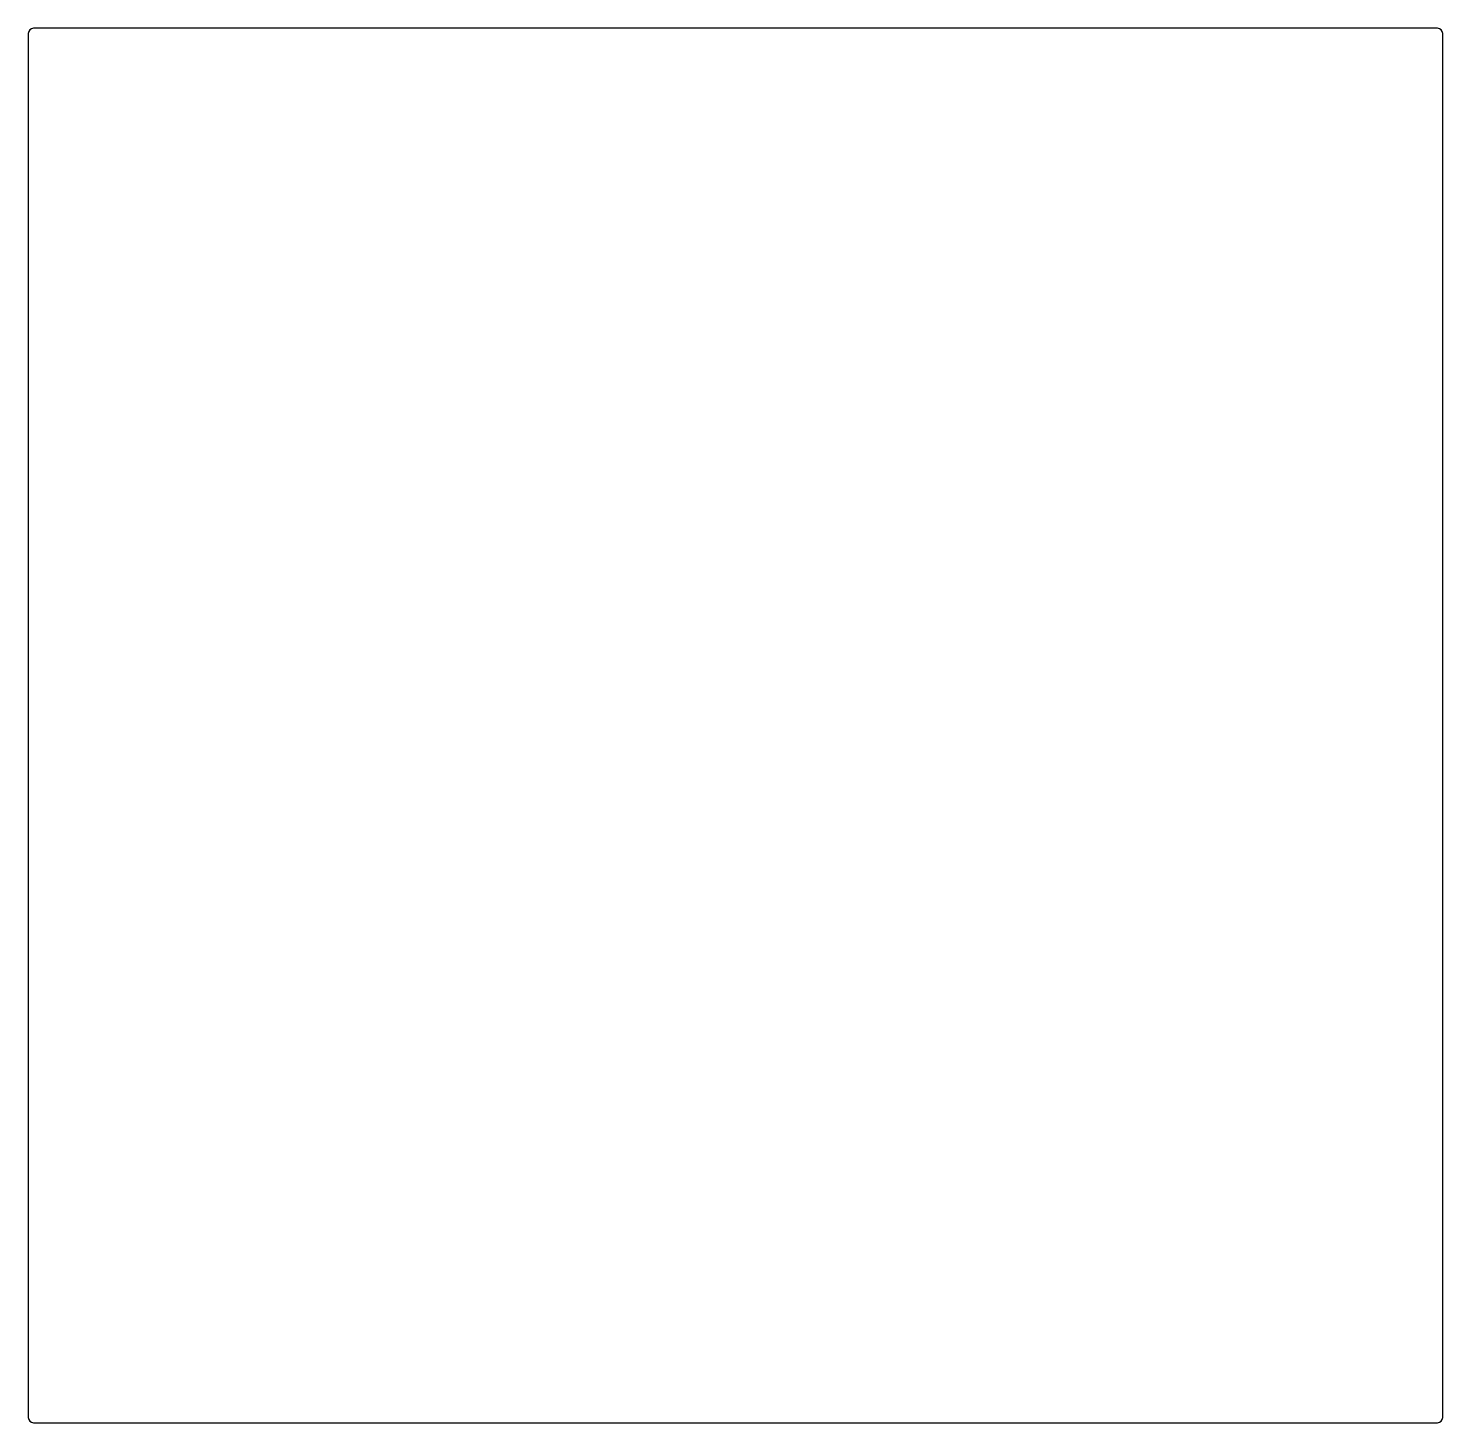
# Model space of a CAD drawing. Header units: inches. Extents: x 0 to 8.25, y -8.12 to 0.
import ezdxf

# ---------------------------------------------------------------- set-up
doc = ezdxf.new("R2010")
doc.units = ezdxf.units.IN
doc.header["$MEASUREMENT"] = 0

msp = doc.modelspace()

# ---------------------------------------------------------------- linework, layer by layer
at = {"color": 7, "linetype": 'Continuous', "lineweight": 25}
for p, q in [((0.005, -0.03375), (0.005, -8.09125)), ((8.21375, -0.0025), (0.03625, -0.0025)), ((8.245, -8.09125), (8.245, -0.03375)), ((0.03625, -8.1225), (8.21375, -8.1225))]:
    msp.add_line(p, q, dxfattribs=at)
for centre, start, end in [((0.03625, -0.03375), 90, 180), ((8.21375, -0.03375), 0, 90), ((0.03625, -8.09125), 180, 270), ((8.21375, -8.09125), 270, 0)]:
    msp.add_arc(centre, 0.03125, start, end, dxfattribs=at)

doc.saveas('drawing.dxf')
